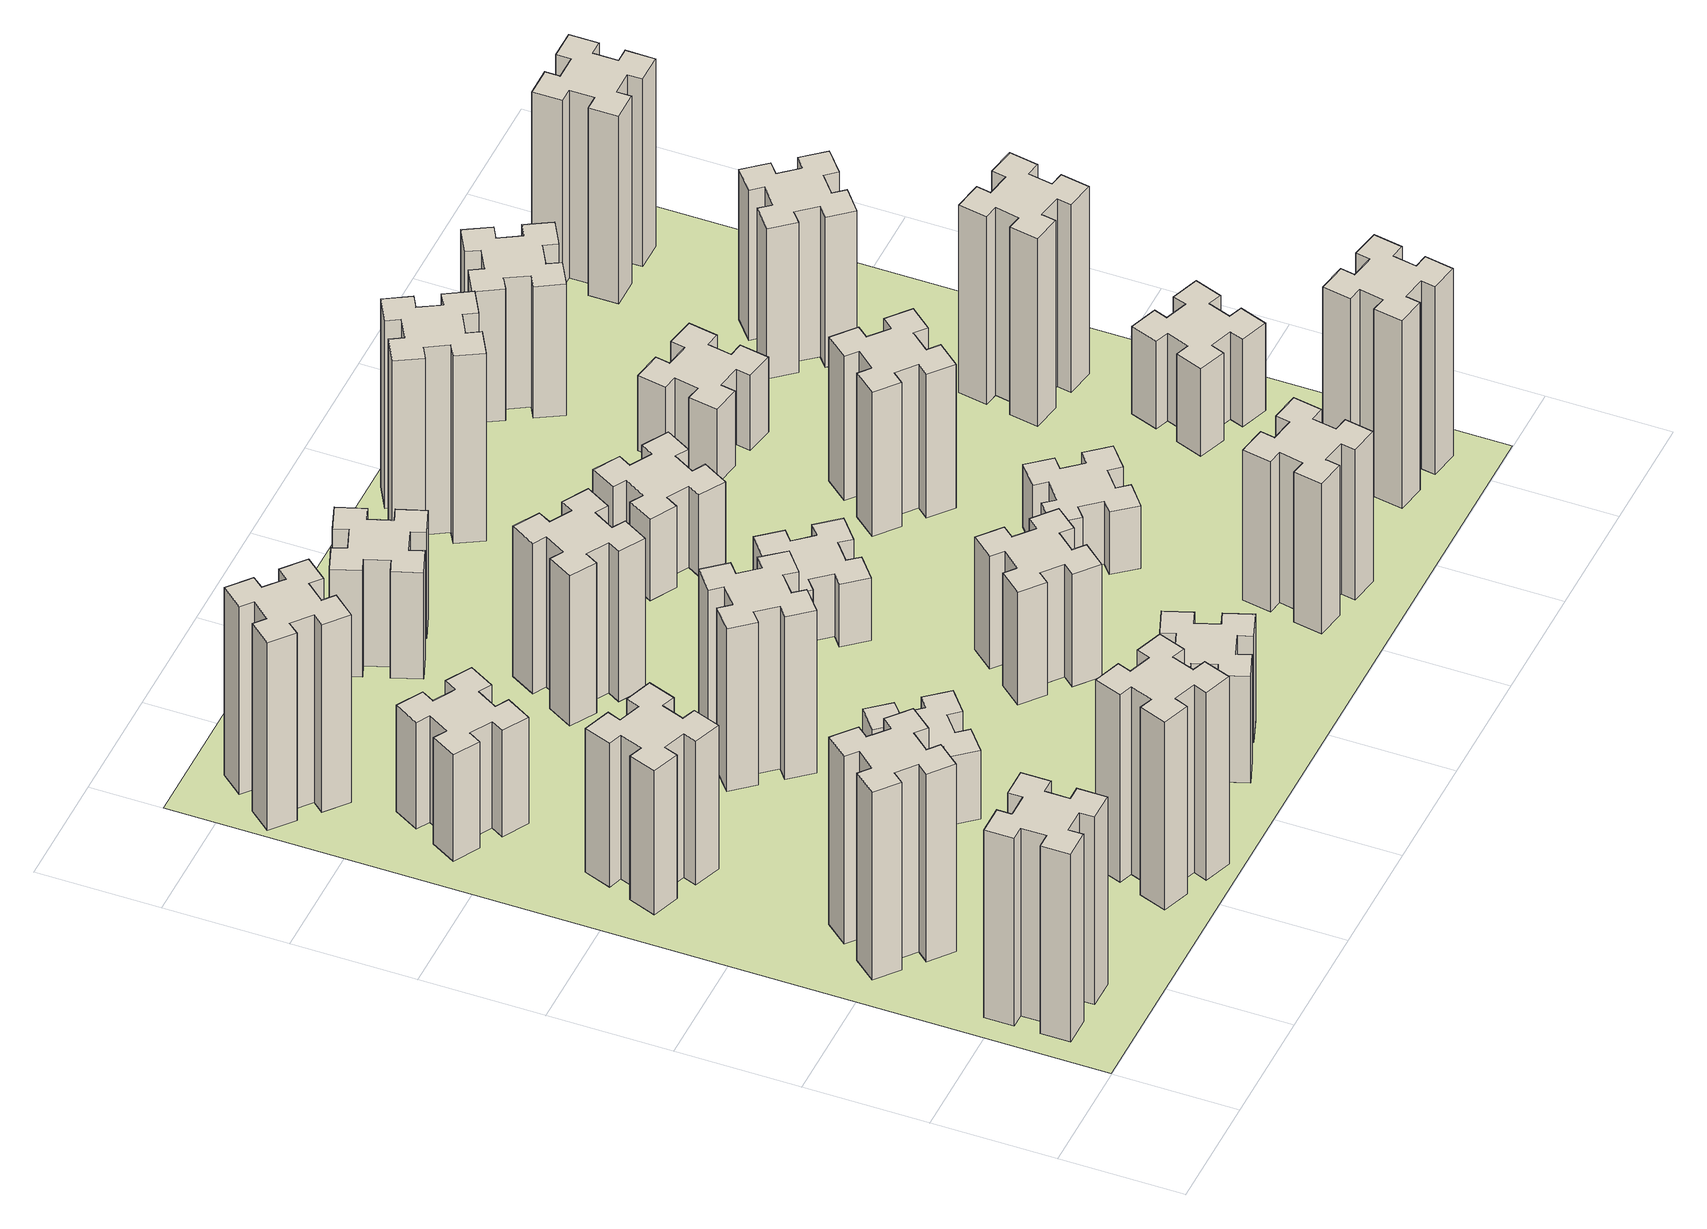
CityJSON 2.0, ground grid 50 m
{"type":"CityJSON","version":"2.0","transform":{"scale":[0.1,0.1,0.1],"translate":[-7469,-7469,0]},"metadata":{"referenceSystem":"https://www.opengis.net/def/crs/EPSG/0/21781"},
"CityObjects":{
"building1":{"type":"Building","attributes":{"class":"1000","function":"1000","usage":"1000","yearOfConstruction":2016,"roofType":"1000","measuredHeight":90,"storeysAboveGround":30,"storeysBelowGround":0},"geometry":[{"type":"Solid","lod":"1","boundaries":[[[[0,1,2,3,4,5,6,7,8,9,10,11,12,13,14,15,16,17,18,19]],[[17,16,20,21]],[[16,15,22,20]],[[15,14,23,22]],[[14,13,24,23]],[[13,12,25,24]],[[12,11,26,25]],[[11,10,27,26]],[[10,9,28,27]],[[9,8,29,28]],[[8,7,30,29]],[[7,6,31,30]],[[6,5,32,31]],[[5,4,33,32]],[[4,3,34,33]],[[3,2,35,34]],[[2,1,36,35]],[[1,0,37,36]],[[0,19,38,37]],[[19,18,39,38]],[[18,17,21,39]],[[24,25,26,27,28,29,30,31,32,33,34,35,36,37,38,39,21,20,22,23]]]]}]},
"building2":{"type":"Building","attributes":{"class":"1000","function":"1000","usage":"1000","yearOfConstruction":2016,"roofType":"1000","measuredHeight":90,"storeysAboveGround":30,"storeysBelowGround":0},"geometry":[{"type":"Solid","lod":"1","boundaries":[[[[40,41,42,43,44,45,46,47,48,49,50,51,52,53,54,55,56,57,58,59]],[[57,56,60,61]],[[56,55,62,60]],[[55,54,63,62]],[[54,53,64,63]],[[53,52,65,64]],[[52,51,66,65]],[[51,50,67,66]],[[50,49,68,67]],[[49,48,69,68]],[[48,47,70,69]],[[47,46,71,70]],[[46,45,72,71]],[[45,44,73,72]],[[44,43,74,73]],[[43,42,75,74]],[[42,41,76,75]],[[41,40,77,76]],[[40,59,78,77]],[[59,58,79,78]],[[58,57,61,79]],[[64,65,66,67,68,69,70,71,72,73,74,75,76,77,78,79,61,60,62,63]]]]}]},
"building3":{"type":"Building","attributes":{"class":"1000","function":"1000","usage":"1000","yearOfConstruction":2016,"roofType":"1000","measuredHeight":69,"storeysAboveGround":30,"storeysBelowGround":0},"geometry":[{"type":"Solid","lod":"1","boundaries":[[[[80,81,82,83,84,85,86,87,88,89,90,91,92,93,94,95,96,97,98,99]],[[97,96,100,101]],[[96,95,102,100]],[[95,94,103,102]],[[94,93,104,103]],[[93,92,105,104]],[[92,91,106,105]],[[91,90,107,106]],[[90,89,108,107]],[[89,88,109,108]],[[88,87,110,109]],[[87,86,111,110]],[[86,85,112,111]],[[85,84,113,112]],[[84,83,114,113]],[[83,82,115,114]],[[82,81,116,115]],[[81,80,117,116]],[[80,99,118,117]],[[99,98,119,118]],[[98,97,101,119]],[[104,105,106,107,108,109,110,111,112,113,114,115,116,117,118,119,101,100,102,103]]]]}]},
"building4":{"type":"Building","attributes":{"class":"1000","function":"1000","usage":"1000","yearOfConstruction":2016,"roofType":"1000","measuredHeight":51,"storeysAboveGround":30,"storeysBelowGround":0},"geometry":[{"type":"Solid","lod":"1","boundaries":[[[[120,121,122,123,124,125,126,127,128,129,130,131,132,133,134,135,136,137,138,139]],[[137,136,140,141]],[[136,135,142,140]],[[135,134,143,142]],[[134,133,144,143]],[[133,132,145,144]],[[132,131,146,145]],[[131,130,147,146]],[[130,129,148,147]],[[129,128,149,148]],[[128,127,150,149]],[[127,126,151,150]],[[126,125,152,151]],[[125,124,153,152]],[[124,123,154,153]],[[123,122,155,154]],[[122,121,156,155]],[[121,120,157,156]],[[120,139,158,157]],[[139,138,159,158]],[[138,137,141,159]],[[144,145,146,147,148,149,150,151,152,153,154,155,156,157,158,159,141,140,142,143]]]]}]},
"building5":{"type":"Building","attributes":{"class":"1000","function":"1000","usage":"1000","yearOfConstruction":2016,"roofType":"1000","measuredHeight":90,"storeysAboveGround":30,"storeysBelowGround":0},"geometry":[{"type":"Solid","lod":"1","boundaries":[[[[160,161,162,163,164,165,166,167,168,169,170,171,172,173,174,175,176,177,178,179]],[[177,176,180,181]],[[176,175,182,180]],[[175,174,183,182]],[[174,173,184,183]],[[173,172,185,184]],[[172,171,186,185]],[[171,170,187,186]],[[170,169,188,187]],[[169,168,189,188]],[[168,167,190,189]],[[167,166,191,190]],[[166,165,192,191]],[[165,164,193,192]],[[164,163,194,193]],[[163,162,195,194]],[[162,161,196,195]],[[161,160,197,196]],[[160,179,198,197]],[[179,178,199,198]],[[178,177,181,199]],[[184,185,186,187,188,189,190,191,192,193,194,195,196,197,198,199,181,180,182,183]]]]}]},
"building6":{"type":"Building","attributes":{"class":"1000","function":"1000","usage":"1000","yearOfConstruction":2016,"roofType":"1000","measuredHeight":90,"storeysAboveGround":30,"storeysBelowGround":0},"geometry":[{"type":"Solid","lod":"1","boundaries":[[[[200,201,202,203,204,205,206,207,208,209,210,211,212,213,214,215,216,217,218,219]],[[217,216,220,221]],[[216,215,222,220]],[[215,214,223,222]],[[214,213,224,223]],[[213,212,225,224]],[[212,211,226,225]],[[211,210,227,226]],[[210,209,228,227]],[[209,208,229,228]],[[208,207,230,229]],[[207,206,231,230]],[[206,205,232,231]],[[205,204,233,232]],[[204,203,234,233]],[[203,202,235,234]],[[202,201,236,235]],[[201,200,237,236]],[[200,219,238,237]],[[219,218,239,238]],[[218,217,221,239]],[[224,225,226,227,228,229,230,231,232,233,234,235,236,237,238,239,221,220,222,223]]]]}]},
"building7":{"type":"Building","attributes":{"class":"1000","function":"1000","usage":"1000","yearOfConstruction":2016,"roofType":"1000","measuredHeight":33,"storeysAboveGround":30,"storeysBelowGround":0},"geometry":[{"type":"Solid","lod":"1","boundaries":[[[[240,241,242,243,244,245,246,247,248,249,250,251,252,253,254,255,256,257,258,259]],[[257,256,260,261]],[[256,255,262,260]],[[255,254,263,262]],[[254,253,264,263]],[[253,252,265,264]],[[252,251,266,265]],[[251,250,267,266]],[[250,249,268,267]],[[249,248,269,268]],[[248,247,270,269]],[[247,246,271,270]],[[246,245,272,271]],[[245,244,273,272]],[[244,243,274,273]],[[243,242,275,274]],[[242,241,276,275]],[[241,240,277,276]],[[240,259,278,277]],[[259,258,279,278]],[[258,257,261,279]],[[264,265,266,267,268,269,270,271,272,273,274,275,276,277,278,279,261,260,262,263]]]]}]},
"building8":{"type":"Building","attributes":{"class":"1000","function":"1000","usage":"1000","yearOfConstruction":2016,"roofType":"1000","measuredHeight":78,"storeysAboveGround":30,"storeysBelowGround":0},"geometry":[{"type":"Solid","lod":"1","boundaries":[[[[280,281,282,283,284,285,286,287,288,289,290,291,292,293,294,295,296,297,298,299]],[[297,296,300,301]],[[296,295,302,300]],[[295,294,303,302]],[[294,293,304,303]],[[293,292,305,304]],[[292,291,306,305]],[[291,290,307,306]],[[290,289,308,307]],[[289,288,309,308]],[[288,287,310,309]],[[287,286,311,310]],[[286,285,312,311]],[[285,284,313,312]],[[284,283,314,313]],[[283,282,315,314]],[[282,281,316,315]],[[281,280,317,316]],[[280,299,318,317]],[[299,298,319,318]],[[298,297,301,319]],[[304,305,306,307,308,309,310,311,312,313,314,315,316,317,318,319,301,300,302,303]]]]}]},
"building9":{"type":"Building","attributes":{"class":"1000","function":"1000","usage":"1000","yearOfConstruction":2016,"roofType":"1000","measuredHeight":51,"storeysAboveGround":30,"storeysBelowGround":0},"geometry":[{"type":"Solid","lod":"1","boundaries":[[[[320,321,322,323,324,325,326,327,328,329,330,331,332,333,334,335,336,337,338,339]],[[337,336,340,341]],[[336,335,342,340]],[[335,334,343,342]],[[334,333,344,343]],[[333,332,345,344]],[[332,331,346,345]],[[331,330,347,346]],[[330,329,348,347]],[[329,328,349,348]],[[328,327,350,349]],[[327,326,351,350]],[[326,325,352,351]],[[325,324,353,352]],[[324,323,354,353]],[[323,322,355,354]],[[322,321,356,355]],[[321,320,357,356]],[[320,339,358,357]],[[339,338,359,358]],[[338,337,341,359]],[[344,345,346,347,348,349,350,351,352,353,354,355,356,357,358,359,341,340,342,343]]]]}]},
"building10":{"type":"Building","attributes":{"class":"1000","function":"1000","usage":"1000","yearOfConstruction":2016,"roofType":"1000","measuredHeight":72,"storeysAboveGround":30,"storeysBelowGround":0},"geometry":[{"type":"Solid","lod":"1","boundaries":[[[[360,361,362,363,364,365,366,367,368,369,370,371,372,373,374,375,376,377,378,379]],[[377,376,380,381]],[[376,375,382,380]],[[375,374,383,382]],[[374,373,384,383]],[[373,372,385,384]],[[372,371,386,385]],[[371,370,387,386]],[[370,369,388,387]],[[369,368,389,388]],[[368,367,390,389]],[[367,366,391,390]],[[366,365,392,391]],[[365,364,393,392]],[[364,363,394,393]],[[363,362,395,394]],[[362,361,396,395]],[[361,360,397,396]],[[360,379,398,397]],[[379,378,399,398]],[[378,377,381,399]],[[384,385,386,387,388,389,390,391,392,393,394,395,396,397,398,399,381,380,382,383]]]]}]},
"building11":{"type":"Building","attributes":{"class":"1000","function":"1000","usage":"1000","yearOfConstruction":2016,"roofType":"1000","measuredHeight":51,"storeysAboveGround":30,"storeysBelowGround":0},"geometry":[{"type":"Solid","lod":"1","boundaries":[[[[400,401,402,403,404,405,406,407,408,409,410,411,412,413,414,415,416,417,418,419]],[[417,416,420,421]],[[416,415,422,420]],[[415,414,423,422]],[[414,413,424,423]],[[413,412,425,424]],[[412,411,426,425]],[[411,410,427,426]],[[410,409,428,427]],[[409,408,429,428]],[[408,407,430,429]],[[407,406,431,430]],[[406,405,432,431]],[[405,404,433,432]],[[404,403,434,433]],[[403,402,435,434]],[[402,401,436,435]],[[401,400,437,436]],[[400,419,438,437]],[[419,418,439,438]],[[418,417,421,439]],[[424,425,426,427,428,429,430,431,432,433,434,435,436,437,438,439,421,420,422,423]]]]}]},
"building12":{"type":"Building","attributes":{"class":"1000","function":"1000","usage":"1000","yearOfConstruction":2016,"roofType":"1000","measuredHeight":54,"storeysAboveGround":30,"storeysBelowGround":0},"geometry":[{"type":"Solid","lod":"1","boundaries":[[[[440,441,442,443,444,445,446,447,448,449,450,451,452,453,454,455,456,457,458,459]],[[457,456,460,461]],[[456,455,462,460]],[[455,454,463,462]],[[454,453,464,463]],[[453,452,465,464]],[[452,451,466,465]],[[451,450,467,466]],[[450,449,468,467]],[[449,448,469,468]],[[448,447,470,469]],[[447,446,471,470]],[[446,445,472,471]],[[445,444,473,472]],[[444,443,474,473]],[[443,442,475,474]],[[442,441,476,475]],[[441,440,477,476]],[[440,459,478,477]],[[459,458,479,478]],[[458,457,461,479]],[[464,465,466,467,468,469,470,471,472,473,474,475,476,477,478,479,461,460,462,463]]]]}]},
"building13":{"type":"Building","attributes":{"class":"1000","function":"1000","usage":"1000","yearOfConstruction":2016,"roofType":"1000","measuredHeight":30,"storeysAboveGround":30,"storeysBelowGround":0},"geometry":[{"type":"Solid","lod":"1","boundaries":[[[[480,481,482,483,484,485,486,487,488,489,490,491,492,493,494,495,496,497,498,499]],[[497,496,500,501]],[[496,495,502,500]],[[495,494,503,502]],[[494,493,504,503]],[[493,492,505,504]],[[492,491,506,505]],[[491,490,507,506]],[[490,489,508,507]],[[489,488,509,508]],[[488,487,510,509]],[[487,486,511,510]],[[486,485,512,511]],[[485,484,513,512]],[[484,483,514,513]],[[483,482,515,514]],[[482,481,516,515]],[[481,480,517,516]],[[480,499,518,517]],[[499,498,519,518]],[[498,497,501,519]],[[504,505,506,507,508,509,510,511,512,513,514,515,516,517,518,519,501,500,502,503]]]]}]},
"building14":{"type":"Building","attributes":{"class":"1000","function":"1000","usage":"1000","yearOfConstruction":2016,"roofType":"1000","measuredHeight":39,"storeysAboveGround":30,"storeysBelowGround":0},"geometry":[{"type":"Solid","lod":"1","boundaries":[[[[520,521,522,523,524,525,526,527,528,529,530,531,532,533,534,535,536,537,538,539]],[[537,536,540,541]],[[536,535,542,540]],[[535,534,543,542]],[[534,533,544,543]],[[533,532,545,544]],[[532,531,546,545]],[[531,530,547,546]],[[530,529,548,547]],[[529,528,549,548]],[[528,527,550,549]],[[527,526,551,550]],[[526,525,552,551]],[[525,524,553,552]],[[524,523,554,553]],[[523,522,555,554]],[[522,521,556,555]],[[521,520,557,556]],[[520,539,558,557]],[[539,538,559,558]],[[538,537,541,559]],[[544,545,546,547,548,549,550,551,552,553,554,555,556,557,558,559,541,540,542,543]]]]}]},
"building15":{"type":"Building","attributes":{"class":"1000","function":"1000","usage":"1000","yearOfConstruction":2016,"roofType":"1000","measuredHeight":72,"storeysAboveGround":30,"storeysBelowGround":0},"geometry":[{"type":"Solid","lod":"1","boundaries":[[[[560,561,562,563,564,565,566,567,568,569,570,571,572,573,574,575,576,577,578,579]],[[577,576,580,581]],[[576,575,582,580]],[[575,574,583,582]],[[574,573,584,583]],[[573,572,585,584]],[[572,571,586,585]],[[571,570,587,586]],[[570,569,588,587]],[[569,568,589,588]],[[568,567,590,589]],[[567,566,591,590]],[[566,565,592,591]],[[565,564,593,592]],[[564,563,594,593]],[[563,562,595,594]],[[562,561,596,595]],[[561,560,597,596]],[[560,579,598,597]],[[579,578,599,598]],[[578,577,581,599]],[[584,585,586,587,588,589,590,591,592,593,594,595,596,597,598,599,581,580,582,583]]]]}]},
"building16":{"type":"Building","attributes":{"class":"1000","function":"1000","usage":"1000","yearOfConstruction":2016,"roofType":"1000","measuredHeight":90,"storeysAboveGround":30,"storeysBelowGround":0},"geometry":[{"type":"Solid","lod":"1","boundaries":[[[[600,601,602,603,604,605,606,607,608,609,610,611,612,613,614,615,616,617,618,619]],[[617,616,620,621]],[[616,615,622,620]],[[615,614,623,622]],[[614,613,624,623]],[[613,612,625,624]],[[612,611,626,625]],[[611,610,627,626]],[[610,609,628,627]],[[609,608,629,628]],[[608,607,630,629]],[[607,606,631,630]],[[606,605,632,631]],[[605,604,633,632]],[[604,603,634,633]],[[603,602,635,634]],[[602,601,636,635]],[[601,600,637,636]],[[600,619,638,637]],[[619,618,639,638]],[[618,617,621,639]],[[624,625,626,627,628,629,630,631,632,633,634,635,636,637,638,639,621,620,622,623]]]]}]},
"building17":{"type":"Building","attributes":{"class":"1000","function":"1000","usage":"1000","yearOfConstruction":2016,"roofType":"1000","measuredHeight":30,"storeysAboveGround":30,"storeysBelowGround":0},"geometry":[{"type":"Solid","lod":"1","boundaries":[[[[640,641,642,643,644,645,646,647,648,649,650,651,652,653,654,655,656,657,658,659]],[[657,656,660,661]],[[656,655,662,660]],[[655,654,663,662]],[[654,653,664,663]],[[653,652,665,664]],[[652,651,666,665]],[[651,650,667,666]],[[650,649,668,667]],[[649,648,669,668]],[[648,647,670,669]],[[647,646,671,670]],[[646,645,672,671]],[[645,644,673,672]],[[644,643,674,673]],[[643,642,675,674]],[[642,641,676,675]],[[641,640,677,676]],[[640,659,678,677]],[[659,658,679,678]],[[658,657,661,679]],[[664,665,666,667,668,669,670,671,672,673,674,675,676,677,678,679,661,660,662,663]]]]}]},
"building18":{"type":"Building","attributes":{"class":"1000","function":"1000","usage":"1000","yearOfConstruction":2016,"roofType":"1000","measuredHeight":69,"storeysAboveGround":30,"storeysBelowGround":0},"geometry":[{"type":"Solid","lod":"1","boundaries":[[[[680,681,682,683,684,685,686,687,688,689,690,691,692,693,694,695,696,697,698,699]],[[697,696,700,701]],[[696,695,702,700]],[[695,694,703,702]],[[694,693,704,703]],[[693,692,705,704]],[[692,691,706,705]],[[691,690,707,706]],[[690,689,708,707]],[[689,688,709,708]],[[688,687,710,709]],[[687,686,711,710]],[[686,685,712,711]],[[685,684,713,712]],[[684,683,714,713]],[[683,682,715,714]],[[682,681,716,715]],[[681,680,717,716]],[[680,699,718,717]],[[699,698,719,718]],[[698,697,701,719]],[[704,705,706,707,708,709,710,711,712,713,714,715,716,717,718,719,701,700,702,703]]]]}]},
"building19":{"type":"Building","attributes":{"class":"1000","function":"1000","usage":"1000","yearOfConstruction":2016,"roofType":"1000","measuredHeight":36,"storeysAboveGround":30,"storeysBelowGround":0},"geometry":[{"type":"Solid","lod":"1","boundaries":[[[[720,721,722,723,724,725,726,727,728,729,730,731,732,733,734,735,736,737,738,739]],[[737,736,740,741]],[[736,735,742,740]],[[735,734,743,742]],[[734,733,744,743]],[[733,732,745,744]],[[732,731,746,745]],[[731,730,747,746]],[[730,729,748,747]],[[729,728,749,748]],[[728,727,750,749]],[[727,726,751,750]],[[726,725,752,751]],[[725,724,753,752]],[[724,723,754,753]],[[723,722,755,754]],[[722,721,756,755]],[[721,720,757,756]],[[720,739,758,757]],[[739,738,759,758]],[[738,737,741,759]],[[744,745,746,747,748,749,750,751,752,753,754,755,756,757,758,759,741,740,742,743]]]]}]},
"building20":{"type":"Building","attributes":{"class":"1000","function":"1000","usage":"1000","yearOfConstruction":2016,"roofType":"1000","measuredHeight":90,"storeysAboveGround":30,"storeysBelowGround":0},"geometry":[{"type":"Solid","lod":"1","boundaries":[[[[760,761,762,763,764,765,766,767,768,769,770,771,772,773,774,775,776,777,778,779]],[[777,776,780,781]],[[776,775,782,780]],[[775,774,783,782]],[[774,773,784,783]],[[773,772,785,784]],[[772,771,786,785]],[[771,770,787,786]],[[770,769,788,787]],[[769,768,789,788]],[[768,767,790,789]],[[767,766,791,790]],[[766,765,792,791]],[[765,764,793,792]],[[764,763,794,793]],[[763,762,795,794]],[[762,761,796,795]],[[761,760,797,796]],[[760,779,798,797]],[[779,778,799,798]],[[778,777,781,799]],[[784,785,786,787,788,789,790,791,792,793,794,795,796,797,798,799,781,780,782,783]]]]}]},
"building21":{"type":"Building","attributes":{"class":"1000","function":"1000","usage":"1000","yearOfConstruction":2016,"roofType":"1000","measuredHeight":63,"storeysAboveGround":30,"storeysBelowGround":0},"geometry":[{"type":"Solid","lod":"1","boundaries":[[[[800,801,802,803,804,805,806,807,808,809,810,811,812,813,814,815,816,817,818,819]],[[817,816,820,821]],[[816,815,822,820]],[[815,814,823,822]],[[814,813,824,823]],[[813,812,825,824]],[[812,811,826,825]],[[811,810,827,826]],[[810,809,828,827]],[[809,808,829,828]],[[808,807,830,829]],[[807,806,831,830]],[[806,805,832,831]],[[805,804,833,832]],[[804,803,834,833]],[[803,802,835,834]],[[802,801,836,835]],[[801,800,837,836]],[[800,819,838,837]],[[819,818,839,838]],[[818,817,821,839]],[[824,825,826,827,828,829,830,831,832,833,834,835,836,837,838,839,821,820,822,823]]]]}]},
"building22":{"type":"Building","attributes":{"class":"1000","function":"1000","usage":"1000","yearOfConstruction":2016,"roofType":"1000","measuredHeight":42,"storeysAboveGround":30,"storeysBelowGround":0},"geometry":[{"type":"Solid","lod":"1","boundaries":[[[[840,841,842,843,844,845,846,847,848,849,850,851,852,853,854,855,856,857,858,859]],[[857,856,860,861]],[[856,855,862,860]],[[855,854,863,862]],[[854,853,864,863]],[[853,852,865,864]],[[852,851,866,865]],[[851,850,867,866]],[[850,849,868,867]],[[849,848,869,868]],[[848,847,870,869]],[[847,846,871,870]],[[846,845,872,871]],[[845,844,873,872]],[[844,843,874,873]],[[843,842,875,874]],[[842,841,876,875]],[[841,840,877,876]],[[840,859,878,877]],[[859,858,879,878]],[[858,857,861,879]],[[864,865,866,867,868,869,870,871,872,873,874,875,876,877,878,879,861,860,862,863]]]]}]},
"building23":{"type":"Building","attributes":{"class":"1000","function":"1000","usage":"1000","yearOfConstruction":2016,"roofType":"1000","measuredHeight":90,"storeysAboveGround":30,"storeysBelowGround":0},"geometry":[{"type":"Solid","lod":"1","boundaries":[[[[880,881,882,883,884,885,886,887,888,889,890,891,892,893,894,895,896,897,898,899]],[[897,896,900,901]],[[896,895,902,900]],[[895,894,903,902]],[[894,893,904,903]],[[893,892,905,904]],[[892,891,906,905]],[[891,890,907,906]],[[890,889,908,907]],[[889,888,909,908]],[[888,887,910,909]],[[887,886,911,910]],[[886,885,912,911]],[[885,884,913,912]],[[884,883,914,913]],[[883,882,915,914]],[[882,881,916,915]],[[881,880,917,916]],[[880,899,918,917]],[[899,898,919,918]],[[898,897,901,919]],[[904,905,906,907,908,909,910,911,912,913,914,915,916,917,918,919,901,900,902,903]]]]}]},
"building24":{"type":"Building","attributes":{"class":"1000","function":"1000","usage":"1000","yearOfConstruction":2016,"roofType":"1000","measuredHeight":72,"storeysAboveGround":30,"storeysBelowGround":0},"geometry":[{"type":"Solid","lod":"1","boundaries":[[[[920,921,922,923,924,925,926,927,928,929,930,931,932,933,934,935,936,937,938,939]],[[937,936,940,941]],[[936,935,942,940]],[[935,934,943,942]],[[934,933,944,943]],[[933,932,945,944]],[[932,931,946,945]],[[931,930,947,946]],[[930,929,948,947]],[[929,928,949,948]],[[928,927,950,949]],[[927,926,951,950]],[[926,925,952,951]],[[925,924,953,952]],[[924,923,954,953]],[[923,922,955,954]],[[922,921,956,955]],[[921,920,957,956]],[[920,939,958,957]],[[939,938,959,958]],[[938,937,941,959]],[[944,945,946,947,948,949,950,951,952,953,954,955,956,957,958,959,941,940,942,943]]]]}]},
"building25":{"type":"Building","attributes":{"class":"1000","function":"1000","usage":"1000","yearOfConstruction":2016,"roofType":"1000","measuredHeight":90,"storeysAboveGround":30,"storeysBelowGround":0},"geometry":[{"type":"Solid","lod":"1","boundaries":[[[[960,961,962,963,964,965,966,967,968,969,970,971,972,973,974,975,976,977,978,979]],[[977,976,980,981]],[[976,975,982,980]],[[975,974,983,982]],[[974,973,984,983]],[[973,972,985,984]],[[972,971,986,985]],[[971,970,987,986]],[[970,969,988,987]],[[969,968,989,988]],[[968,967,990,989]],[[967,966,991,990]],[[966,965,992,991]],[[965,964,993,992]],[[964,963,994,993]],[[963,962,995,994]],[[962,961,996,995]],[[961,960,997,996]],[[960,979,998,997]],[[979,978,999,998]],[[978,977,981,999]],[[984,985,986,987,988,989,990,991,992,993,994,995,996,997,998,999,981,980,982,983]]]]}]},
"landuse1":{"type":"LandUse","attributes":{"name":"plot1","function":"1010"},"geometry":[{"type":"MultiSurface","lod":"1","boundaries":[[[1000,1001,1002,1003]]]}]}
},
"vertices":[
[165,425,0],[165,325,0],[105,325,0],[105,205,0],[225,205,0],[225,265,0],[325,265,0],[325,205,0],[445,205,0],[445,325,0],[385,325,0],[385,425,0],[445,425,0],[445,545,0],[325,545,0],[325,485,0],[225,485,0],[225,545,0],[105,545,0],[105,425,0],[225,485,900],[225,545,900],[325,485,900],[325,545,900],[445,545,900],[445,425,900],[385,425,900],[385,325,900],[445,325,900],[445,205,900],[325,205,900],[325,265,900],[225,265,900],[225,205,900],[105,205,900],[105,325,900],[165,325,900],[165,425,900],[105,425,900],[105,545,900],
[484,1067,0],[408,1132,0],[446,1178,0],[354,1255,0],[277,1163,0],[323,1124,0],[259,1048,0],[213,1086,0],[136,994,0],[228,917,0],[266,963,0],[343,899,0],[304,853,0],[396,776,0],[473,868,0],[427,906,0],[492,983,0],[538,944,0],[615,1036,0],[523,1113,0],[492,983,900],[538,944,900],[427,906,900],[473,868,900],[396,776,900],[304,853,900],[343,899,900],[266,963,900],[228,917,900],[136,994,900],[213,1086,900],[259,1048,900],[323,1124,900],[277,1163,900],[354,1255,900],[446,1178,900],[408,1132,900],[484,1067,900],[523,1113,900],[615,1036,900],
[291,1869,0],[385,1835,0],[364,1779,0],[477,1737,0],[518,1850,0],[462,1871,0],[496,1965,0],[552,1944,0],[593,2057,0],[480,2098,0],[460,2042,0],[366,2076,0],[387,2132,0],[274,2173,0],[233,2060,0],[289,2040,0],[255,1946,0],[199,1967,0],[157,1854,0],[270,1813,0],[255,1946,690],[199,1967,690],[289,2040,690],[233,2060,690],[274,2173,690],[387,2132,690],[366,2076,690],[460,2042,690],[480,2098,690],[593,2057,690],[552,1944,690],[496,1965,690],[462,1871,690],[518,1850,690],[477,1737,690],[364,1779,690],[385,1835,690],[291,1869,690],[270,1813,690],[157,1854,690],
[446,2597,0],[496,2684,0],[548,2654,0],[608,2758,0],[504,2818,0],[474,2766,0],[387,2816,0],[417,2868,0],[313,2928,0],[253,2824,0],[305,2794,0],[255,2707,0],[203,2737,0],[143,2633,0],[247,2573,0],[277,2625,0],[364,2575,0],[334,2523,0],[438,2463,0],[498,2567,0],[364,2575,510],[334,2523,510],[277,2625,510],[247,2573,510],[143,2633,510],[203,2737,510],[255,2707,510],[305,2794,510],[253,2824,510],[313,2928,510],[417,2868,510],[387,2816,510],[474,2766,510],[504,2818,510],[608,2758,510],[548,2654,510],[496,2684,510],[446,2597,510],[498,2567,510],[438,2463,510],
[1029,360,0],[995,266,0],[939,287,0],[897,174,0],[1010,133,0],[1031,189,0],[1125,155,0],[1104,99,0],[1217,57,0],[1258,170,0],[1202,191,0],[1236,285,0],[1292,264,0],[1333,377,0],[1220,418,0],[1200,362,0],[1106,396,0],[1127,452,0],[1014,493,0],[973,380,0],[1106,396,900],[1127,452,900],[1200,362,900],[1220,418,900],[1333,377,900],[1292,264,900],[1236,285,900],[1202,191,900],[1258,170,900],[1217,57,900],[1104,99,900],[1125,155,900],[1031,189,900],[1010,133,900],[897,174,900],[939,287,900],[995,266,900],[1029,360,900],[973,380,900],[1014,493,900],
[384,3387,0],[308,3452,0],[346,3498,0],[254,3575,0],[177,3483,0],[223,3444,0],[159,3368,0],[113,3406,0],[36,3314,0],[128,3237,0],[166,3283,0],[243,3219,0],[204,3173,0],[296,3096,0],[373,3188,0],[327,3226,0],[392,3303,0],[438,3264,0],[515,3356,0],[423,3433,0],[392,3303,900],[438,3264,900],[327,3226,900],[373,3188,900],[296,3096,900],[204,3173,900],[243,3219,900],[166,3283,900],[128,3237,900],[36,3314,900],[113,3406,900],[159,3368,900],[223,3444,900],[177,3483,900],[254,3575,900],[346,3498,900],[308,3452,900],[384,3387,900],[423,3433,900],[515,3356,900],
[1083,1332,0],[1006,1267,0],[968,1313,0],[876,1236,0],[953,1144,0],[999,1183,0],[1063,1106,0],[1017,1068,0],[1094,976,0],[1186,1053,0],[1148,1099,0],[1224,1163,0],[1263,1117,0],[1355,1194,0],[1278,1286,0],[1232,1248,0],[1167,1324,0],[1213,1363,0],[1136,1455,0],[1044,1378,0],[1167,1324,330],[1213,1363,330],[1232,1248,330],[1278,1286,330],[1355,1194,330],[1263,1117,330],[1224,1163,330],[1148,1099,330],[1186,1053,330],[1094,976,330],[1017,1068,330],[1063,1106,330],[999,1183,330],[953,1144,330],[876,1236,330],[968,1313,330],[1006,1267,330],[1083,1332,330],[1044,1378,330],[1136,1455,330],
[1083,1972,0],[1006,1907,0],[968,1953,0],[876,1876,0],[953,1784,0],[999,1823,0],[1063,1746,0],[1017,1708,0],[1094,1616,0],[1186,1693,0],[1148,1739,0],[1224,1803,0],[1263,1757,0],[1355,1834,0],[1278,1926,0],[1232,1888,0],[1167,1964,0],[1213,2003,0],[1136,2095,0],[1044,2018,0],[1167,1964,780],[1213,2003,780],[1232,1888,780],[1278,1926,780],[1355,1834,780],[1263,1757,780],[1224,1803,780],[1148,1739,780],[1186,1693,780],[1094,1616,780],[1017,1708,780],[1063,1746,780],[999,1823,780],[953,1784,780],[876,1876,780],[968,1953,780],[1006,1907,780],[1083,1972,780],[1044,2018,780],[1136,2095,780],
[1765,496,0],[1671,462,0],[1650,518,0],[1537,477,0],[1579,364,0],[1635,385,0],[1669,291,0],[1613,270,0],[1654,157,0],[1767,199,0],[1746,255,0],[1840,289,0],[1860,233,0],[1973,274,0],[1932,387,0],[1876,366,0],[1842,460,0],[1898,480,0],[1857,593,0],[1744,552,0],[1842,460,510],[1898,480,510],[1876,366,510],[1932,387,510],[1973,274,510],[1860,233,510],[1840,289,510],[1746,255,510],[1767,199,510],[1654,157,510],[1613,270,510],[1669,291,510],[1635,385,510],[1579,364,510],[1537,477,510],[1650,518,510],[1671,462,510],[1765,496,510],[1744,552,510],[1857,593,510],
[1314,2666,0],[1227,2716,0],[1257,2768,0],[1153,2828,0],[1093,2724,0],[1145,2694,0],[1095,2607,0],[1043,2637,0],[983,2533,0],[1087,2473,0],[1117,2525,0],[1204,2475,0],[1174,2423,0],[1278,2363,0],[1338,2467,0],[1286,2497,0],[1336,2584,0],[1388,2554,0],[1448,2658,0],[1344,2718,0],[1336,2584,720],[1388,2554,720],[1286,2497,720],[1338,2467,720],[1278,2363,720],[1174,2423,720],[1204,2475,720],[1117,2525,720],[1087,2473,720],[983,2533,720],[1043,2637,720],[1095,2607,720],[1145,2694,720],[1093,2724,720],[1153,2828,720],[1257,2768,720],[1227,2716,720],[1314,2666,720],[1344,2718,720],[1448,2658,720],
[1125,3456,0],[1031,3422,0],[1010,3478,0],[897,3437,0],[939,3324,0],[995,3345,0],[1029,3251,0],[973,3230,0],[1014,3117,0],[1127,3159,0],[1106,3215,0],[1200,3249,0],[1220,3193,0],[1333,3234,0],[1292,3347,0],[1236,3326,0],[1202,3420,0],[1258,3440,0],[1217,3553,0],[1104,3512,0],[1202,3420,510],[1258,3440,510],[1236,3326,510],[1292,3347,510],[1333,3234,510],[1220,3193,510],[1200,3249,510],[1106,3215,510],[1127,3159,510],[1014,3117,510],[973,3230,510],[1029,3251,510],[995,3345,510],[939,3324,510],[897,3437,510],[1010,3478,510],[1031,3422,510],[1125,3456,510],[1104,3512,510],[1217,3553,510],
[1846,1063,0],[1923,999,0],[1884,953,0],[1976,876,0],[2053,968,0],[2007,1006,0],[2072,1083,0],[2118,1044,0],[2195,1136,0],[2103,1213,0],[2064,1167,0],[1988,1232,0],[2026,1278,0],[1934,1355,0],[1857,1263,0],[1903,1224,0],[1839,1148,0],[1793,1186,0],[1716,1094,0],[1808,1017,0],[1839,1148,540],[1793,1186,540],[1903,1224,540],[1857,1263,540],[1934,1355,540],[2026,1278,540],[1988,1232,540],[2064,1167,540],[2103,1213,540],[2195,1136,540],[2118,1044,540],[2072,1083,540],[2007,1006,540],[2053,968,540],[1976,876,540],[1884,953,540],[1923,999,540],[1846,1063,540],[1808,1017,540],[1716,1094,540],
[1972,1988,0],[1907,2064,0],[1953,2103,0],[1876,2195,0],[1784,2118,0],[1823,2072,0],[1746,2007,0],[1708,2053,0],[1616,1976,0],[1693,1884,0],[1739,1923,0],[1803,1846,0],[1757,1808,0],[1834,1716,0],[1926,1793,0],[1888,1839,0],[1964,1903,0],[2003,1857,0],[2095,1934,0],[2018,2026,0],[1964,1903,300],[2003,1857,300],[1888,1839,300],[1926,1793,300],[1834,1716,300],[1757,1808,300],[1803,1846,300],[1739,1923,300],[1693,1884,300],[1616,1976,300],[1708,2053,300],[1746,2007,300],[1823,2072,300],[1784,2118,300],[1876,2195,300],[1953,2103,300],[1907,2064,300],[1972,1988,300],[2018,2026,300],[2095,1934,300],
[2026,2497,0],[2076,2584,0],[2128,2554,0],[2188,2658,0],[2084,2718,0],[2054,2666,0],[1967,2716,0],[1997,2768,0],[1893,2828,0],[1833,2724,0],[1885,2694,0],[1835,2607,0],[1783,2637,0],[1723,2533,0],[1827,2473,0],[1857,2525,0],[1944,2475,0],[1914,2423,0],[2018,2363,0],[2078,2467,0],[1944,2475,390],[1914,2423,390],[1857,2525,390],[1827,2473,390],[1723,2533,390],[1783,2637,390],[1835,2607,390],[1885,2694,390],[1833,2724,390],[1893,2828,390],[1997,2768,390],[1967,2716,390],[2054,2666,390],[2084,2718,390],[2188,2658,390],[2128,2554,390],[2076,2584,390],[2026,2497,390],[2078,2467,390],[2018,2363,390],
[2596,444,0],[2578,345,0],[2519,356,0],[2498,237,0],[2617,217,0],[2627,276,0],[2725,258,0],[2715,199,0],[2833,178,0],[2854,297,0],[2795,307,0],[2812,405,0],[2871,395,0],[2892,513,0],[2774,534,0],[2764,475,0],[2665,492,0],[2676,551,0],[2557,572,0],[2537,454,0],[2665,492,720],[2676,551,720],[2764,475,720],[2774,534,720],[2892,513,720],[2871,395,720],[2812,405,720],[2795,307,720],[2854,297,720],[2833,178,720],[2715,199,720],[2725,258,720],[2627,276,720],[2617,217,720],[2498,237,720],[2519,356,720],[2578,345,720],[2596,444,720],[2537,454,720],[2557,572,720],
[1844,3556,0],[1757,3506,0],[1727,3558,0],[1623,3498,0],[1683,3394,0],[1735,3424,0],[1785,3337,0],[1733,3307,0],[1793,3203,0],[1897,3263,0],[1867,3315,0],[1954,3365,0],[1984,3313,0],[2088,3373,0],[2028,3477,0],[1976,3447,0],[1926,3534,0],[1978,3564,0],[1918,3668,0],[1814,3608,0],[1926,3534,900],[1978,3564,900],[1976,3447,900],[2028,3477,900],[2088,3373,900],[1984,3313,900],[1954,3365,900],[1867,3315,900],[1897,3263,900],[1793,3203,900],[1733,3307,900],[1785,3337,900],[1735,3424,900],[1683,3394,900],[1623,3498,900],[1727,3558,900],[1757,3506,900],[1844,3556,900],[1814,3608,900],[1918,3668,900],
[2628,1099,0],[2704,1163,0],[2743,1117,0],[2835,1194,0],[2758,1286,0],[2712,1248,0],[2647,1324,0],[2693,1363,0],[2616,1455,0],[2524,1378,0],[2563,1332,0],[2486,1267,0],[2448,1313,0],[2356,1236,0],[2433,1144,0],[2479,1183,0],[2543,1106,0],[2497,1068,0],[2574,976,0],[2666,1053,0],[2543,1106,300],[2497,1068,300],[2479,1183,300],[2433,1144,300],[2356,1236,300],[2448,1313,300],[2486,1267,300],[2563,1332,300],[2524,1378,300],[2616,1455,300],[2693,1363,300],[2647,1324,300],[2712,1248,300],[2758,1286,300],[2835,1194,300],[2743,1117,300],[2704,1163,300],[2628,1099,300],[2666,1053,300],[2574,976,300],
[2704,2007,0],[2628,2072,0],[2666,2118,0],[2574,2195,0],[2497,2103,0],[2543,2064,0],[2479,1988,0],[2433,2026,0],[2356,1934,0],[2448,1857,0],[2486,1903,0],[2563,1839,0],[2524,1793,0],[2616,1716,0],[2693,1808,0],[2647,1846,0],[2712,1923,0],[2758,1884,0],[2835,1976,0],[2743,2053,0],[2712,1923,690],[2758,1884,690],[2647,1846,690],[2693,1808,690],[2616,1716,690],[2524,1793,690],[2563,1839,690],[2486,1903,690],[2448,1857,690],[2356,1934,690],[2433,2026,690],[2479,1988,690],[2543,2064,690],[2497,2103,690],[2574,2195,690],[2666,2118,690],[2628,2072,690],[2704,2007,690],[2743,2053,690],[2835,1976,690],
[2664,2795,0],[2565,2812,0],[2576,2871,0],[2457,2892,0],[2437,2774,0],[2496,2764,0],[2478,2665,0],[2419,2676,0],[2398,2557,0],[2517,2537,0],[2527,2596,0],[2625,2578,0],[2615,2519,0],[2733,2498,0],[2754,2617,0],[2695,2627,0],[2712,2725,0],[2771,2715,0],[2792,2833,0],[2674,2854,0],[2712,2725,360],[2771,2715,360],[2695,2627,360],[2754,2617,360],[2733,2498,360],[2615,2519,360],[2625,2578,360],[2527,2596,360],[2517,2537,360],[2398,2557,360],[2419,2676,360],[2478,2665,360],[2496,2764,360],[2437,2774,360],[2457,2892,360],[2576,2871,360],[2565,2812,360],[2664,2795,360],[2674,2854,360],[2792,2833,360],
[3504,475,0],[3405,492,0],[3416,551,0],[3297,572,0],[3277,454,0],[3336,444,0],[3318,345,0],[3259,356,0],[3238,237,0],[3357,217,0],[3367,276,0],[3465,258,0],[3455,199,0],[3573,178,0],[3594,297,0],[3535,307,0],[3552,405,0],[3611,395,0],[3632,513,0],[3514,534,0],[3552,405,900],[3611,395,900],[3535,307,900],[3594,297,900],[3573,178,900],[3455,199,900],[3465,258,900],[3367,276,900],[3357,217,900],[3238,237,900],[3259,356,900],[3318,345,900],[3336,444,900],[3277,454,900],[3297,572,900],[3416,551,900],[3405,492,900],[3504,475,900],[3514,534,900],[3632,513,900],
[2716,3447,0],[2666,3534,0],[2718,3564,0],[2658,3668,0],[2554,3608,0],[2584,3556,0],[2497,3506,0],[2467,3558,0],[2363,3498,0],[2423,3394,0],[2475,3424,0],[2525,3337,0],[2473,3307,0],[2533,3203,0],[2637,3263,0],[2607,3315,0],[2694,3365,0],[2724,3313,0],[2828,3373,0],[2768,3477,0],[2694,3365,630],[2724,3313,630],[2607,3315,630],[2637,3263,630],[2533,3203,630],[2473,3307,630],[2525,3337,630],[2475,3424,630],[2423,3394,630],[2363,3498,630],[2467,3558,630],[2497,3506,630],[2584,3556,630],[2554,3608,630],[2658,3668,630],[2718,3564,630],[2666,3534,630],[2716,3447,630],[2768,3477,630],[2828,3373,630],
[3351,1029,0],[3445,995,0],[3424,939,0],[3537,897,0],[3578,1010,0],[3522,1031,0],[3556,1125,0],[3612,1104,0],[3653,1217,0],[3540,1258,0],[3520,1202,0],[3426,1236,0],[3447,1292,0],[3334,1333,0],[3293,1220,0],[3349,1200,0],[3315,1106,0],[3259,1127,0],[3217,1014,0],[3330,973,0],[3315,1106,420],[3259,1127,420],[3349,1200,420],[3293,1220,420],[3334,1333,420],[3447,1292,420],[3426,1236,420],[3520,1202,420],[3540,1258,420],[3653,1217,420],[3612,1104,420],[3556,1125,420],[3522,1031,420],[3578,1010,420],[3537,897,420],[3424,939,420],[3445,995,420],[3351,1029,420],[3330,973,420],[3217,1014,420],
[3267,1656,0],[3365,1638,0],[3355,1579,0],[3473,1558,0],[3494,1677,0],[3435,1687,0],[3452,1785,0],[3511,1775,0],[3532,1893,0],[3414,1914,0],[3404,1855,0],[3305,1872,0],[3316,1931,0],[3197,1952,0],[3177,1834,0],[3236,1824,0],[3218,1725,0],[3159,1736,0],[3138,1617,0],[3257,1597,0],[3218,1725,900],[3159,1736,900],[3236,1824,900],[3177,1834,900],[3197,1952,900],[3316,1931,900],[3305,1872,900],[3404,1855,900],[3414,1914,900],[3532,1893,900],[3511,1775,900],[3452,1785,900],[3435,1687,900],[3494,1677,900],[3473,1558,900],[3355,1579,900],[3365,1638,900],[3267,1656,900],[3257,1597,900],[3138,1617,900],
[3203,2712,0],[3126,2647,0],[3088,2693,0],[2996,2616,0],[3073,2524,0],[3119,2563,0],[3183,2486,0],[3137,2448,0],[3214,2356,0],[3306,2433,0],[3268,2479,0],[3344,2543,0],[3383,2497,0],[3475,2574,0],[3398,2666,0],[3352,2628,0],[3287,2704,0],[3333,2743,0],[3256,2835,0],[3164,2758,0],[3287,2704,720],[3333,2743,720],[3352,2628,720],[3398,2666,720],[3475,2574,720],[3383,2497,720],[3344,2543,720],[3268,2479,720],[3306,2433,720],[3214,2356,720],[3137,2448,720],[3183,2486,720],[3119,2563,720],[3073,2524,720],[2996,2616,720],[3088,2693,720],[3126,2647,720],[3203,2712,720],[3164,2758,720],[3256,2835,720],
[3285,3325,0],[3385,3325,0],[3385,3265,0],[3505,3265,0],[3505,3385,0],[3445,3385,0],[3445,3485,0],[3505,3485,0],[3505,3605,0],[3385,3605,0],[3385,3545,0],[3285,3545,0],[3285,3605,0],[3165,3605,0],[3165,3485,0],[3225,3485,0],[3225,3385,0],[3165,3385,0],[3165,3265,0],[3285,3265,0],[3225,3385,900],[3165,3385,900],[3225,3485,900],[3165,3485,900],[3165,3605,900],[3285,3605,900],[3285,3545,900],[3385,3545,900],[3385,3605,900],[3505,3605,900],[3505,3485,900],[3445,3485,900],[3445,3385,900],[3505,3385,900],[3505,3265,900],[3385,3265,900],[3385,3325,900],[3285,3325,900],[3285,3265,900],[3165,3265,900],
[5,3705,0],[3705,3705,0],[3705,5,0],[5,5,0]
]}
